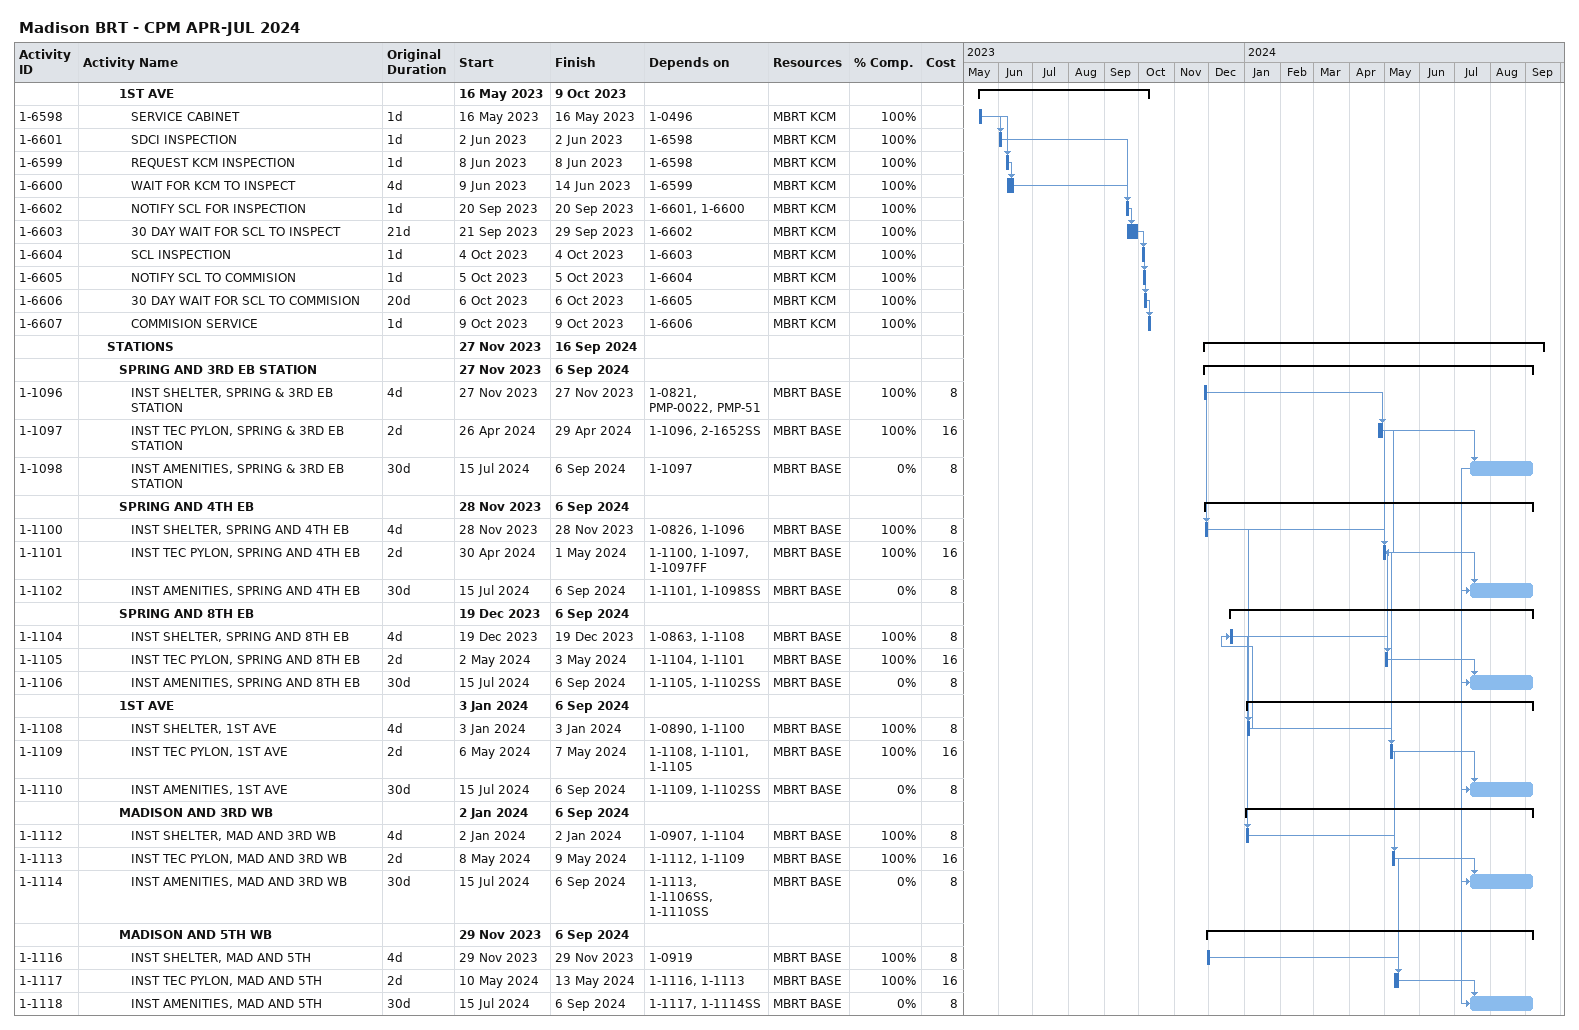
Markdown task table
Madison BRT - CPM APR-JUL 2024

| ID | Level | Task | Original duration | Start | Finish | Predecessors | Resources | % complete | Cost |
|---|---|---|---|---|---|---|---|---|---|
|  | 4 | **1ST AVE** |  | 2023-05-16 | 2023-10-09 |  |  |  |  |
| 1-6598 | 5 | SERVICE CABINET | 1d | 2023-05-16 | 2023-05-16 | 1-0496 | MBRT KCM | 100 |  |
| 1-6601 | 5 | SDCI INSPECTION | 1d | 2023-06-02 | 2023-06-02 | 1-6598 | MBRT KCM | 100 |  |
| 1-6599 | 5 | REQUEST KCM INSPECTION | 1d | 2023-06-08 | 2023-06-08 | 1-6598 | MBRT KCM | 100 |  |
| 1-6600 | 5 | WAIT FOR KCM TO INSPECT | 4d | 2023-06-09 | 2023-06-14 | 1-6599 | MBRT KCM | 100 |  |
| 1-6602 | 5 | NOTIFY SCL FOR INSPECTION | 1d | 2023-09-20 | 2023-09-20 | 1-6601, 1-6600 | MBRT KCM | 100 |  |
| 1-6603 | 5 | 30 DAY WAIT FOR SCL TO INSPECT | 21d | 2023-09-21 | 2023-09-29 | 1-6602 | MBRT KCM | 100 |  |
| 1-6604 | 5 | SCL INSPECTION | 1d | 2023-10-04 | 2023-10-04 | 1-6603 | MBRT KCM | 100 |  |
| 1-6605 | 5 | NOTIFY SCL TO COMMISION | 1d | 2023-10-05 | 2023-10-05 | 1-6604 | MBRT KCM | 100 |  |
| 1-6606 | 5 | 30 DAY WAIT FOR SCL TO COMMISION | 20d | 2023-10-06 | 2023-10-06 | 1-6605 | MBRT KCM | 100 |  |
| 1-6607 | 5 | COMMISION SERVICE | 1d | 2023-10-09 | 2023-10-09 | 1-6606 | MBRT KCM | 100 |  |
|  | 3 | **STATIONS** |  | 2023-11-27 | 2024-09-16 |  |  |  |  |
|  | 4 | **SPRING AND 3RD EB STATION** |  | 2023-11-27 | 2024-09-06 |  |  |  |  |
| 1-1096 | 5 | INST SHELTER, SPRING & 3RD EB STATION | 4d | 2023-11-27 | 2023-11-27 | 1-0821, PMP-0022, PMP-51 | MBRT BASE | 100 | 8 |
| 1-1097 | 5 | INST TEC PYLON, SPRING & 3RD EB STATION | 2d | 2024-04-26 | 2024-04-29 | 1-1096, 2-1652SS | MBRT BASE | 100 | 16 |
| 1-1098 | 5 | INST AMENITIES, SPRING & 3RD EB STATION | 30d | 2024-07-15 | 2024-09-06 | 1-1097 | MBRT BASE | 0 | 8 |
|  | 4 | **SPRING AND 4TH EB** |  | 2023-11-28 | 2024-09-06 |  |  |  |  |
| 1-1100 | 5 | INST SHELTER, SPRING AND 4TH EB | 4d | 2023-11-28 | 2023-11-28 | 1-0826, 1-1096 | MBRT BASE | 100 | 8 |
| 1-1101 | 5 | INST TEC PYLON, SPRING AND 4TH EB | 2d | 2024-04-30 | 2024-05-01 | 1-1100, 1-1097, 1-1097FF | MBRT BASE | 100 | 16 |
| 1-1102 | 5 | INST AMENITIES, SPRING AND 4TH EB | 30d | 2024-07-15 | 2024-09-06 | 1-1101, 1-1098SS | MBRT BASE | 0 | 8 |
|  | 4 | **SPRING AND 8TH EB** |  | 2023-12-19 | 2024-09-06 |  |  |  |  |
| 1-1104 | 5 | INST SHELTER, SPRING AND 8TH EB | 4d | 2023-12-19 | 2023-12-19 | 1-0863, 1-1108 | MBRT BASE | 100 | 8 |
| 1-1105 | 5 | INST TEC PYLON, SPRING AND 8TH EB | 2d | 2024-05-02 | 2024-05-03 | 1-1104, 1-1101 | MBRT BASE | 100 | 16 |
| 1-1106 | 5 | INST AMENITIES, SPRING AND 8TH EB | 30d | 2024-07-15 | 2024-09-06 | 1-1105, 1-1102SS | MBRT BASE | 0 | 8 |
|  | 4 | **1ST AVE** |  | 2024-01-03 | 2024-09-06 |  |  |  |  |
| 1-1108 | 5 | INST SHELTER, 1ST AVE | 4d | 2024-01-03 | 2024-01-03 | 1-0890, 1-1100 | MBRT BASE | 100 | 8 |
| 1-1109 | 5 | INST TEC PYLON, 1ST AVE | 2d | 2024-05-06 | 2024-05-07 | 1-1108, 1-1101, 1-1105 | MBRT BASE | 100 | 16 |
| 1-1110 | 5 | INST AMENITIES, 1ST AVE | 30d | 2024-07-15 | 2024-09-06 | 1-1109, 1-1102SS | MBRT BASE | 0 | 8 |
|  | 4 | **MADISON AND 3RD WB** |  | 2024-01-02 | 2024-09-06 |  |  |  |  |
| 1-1112 | 5 | INST SHELTER, MAD AND 3RD WB | 4d | 2024-01-02 | 2024-01-02 | 1-0907, 1-1104 | MBRT BASE | 100 | 8 |
| 1-1113 | 5 | INST TEC PYLON, MAD AND 3RD WB | 2d | 2024-05-08 | 2024-05-09 | 1-1112, 1-1109 | MBRT BASE | 100 | 16 |
| 1-1114 | 5 | INST AMENITIES, MAD AND 3RD WB | 30d | 2024-07-15 | 2024-09-06 | 1-1113, 1-1106SS, 1-1110SS | MBRT BASE | 0 | 8 |
|  | 4 | **MADISON AND 5TH WB** |  | 2023-11-29 | 2024-09-06 |  |  |  |  |
| 1-1116 | 5 | INST SHELTER, MAD AND 5TH | 4d | 2023-11-29 | 2023-11-29 | 1-0919 | MBRT BASE | 100 | 8 |
| 1-1117 | 5 | INST TEC PYLON, MAD AND 5TH | 2d | 2024-05-10 | 2024-05-13 | 1-1116, 1-1113 | MBRT BASE | 100 | 16 |
| 1-1118 | 5 | INST AMENITIES, MAD AND 5TH | 30d | 2024-07-15 | 2024-09-06 | 1-1117, 1-1114SS | MBRT BASE | 0 | 8 |
